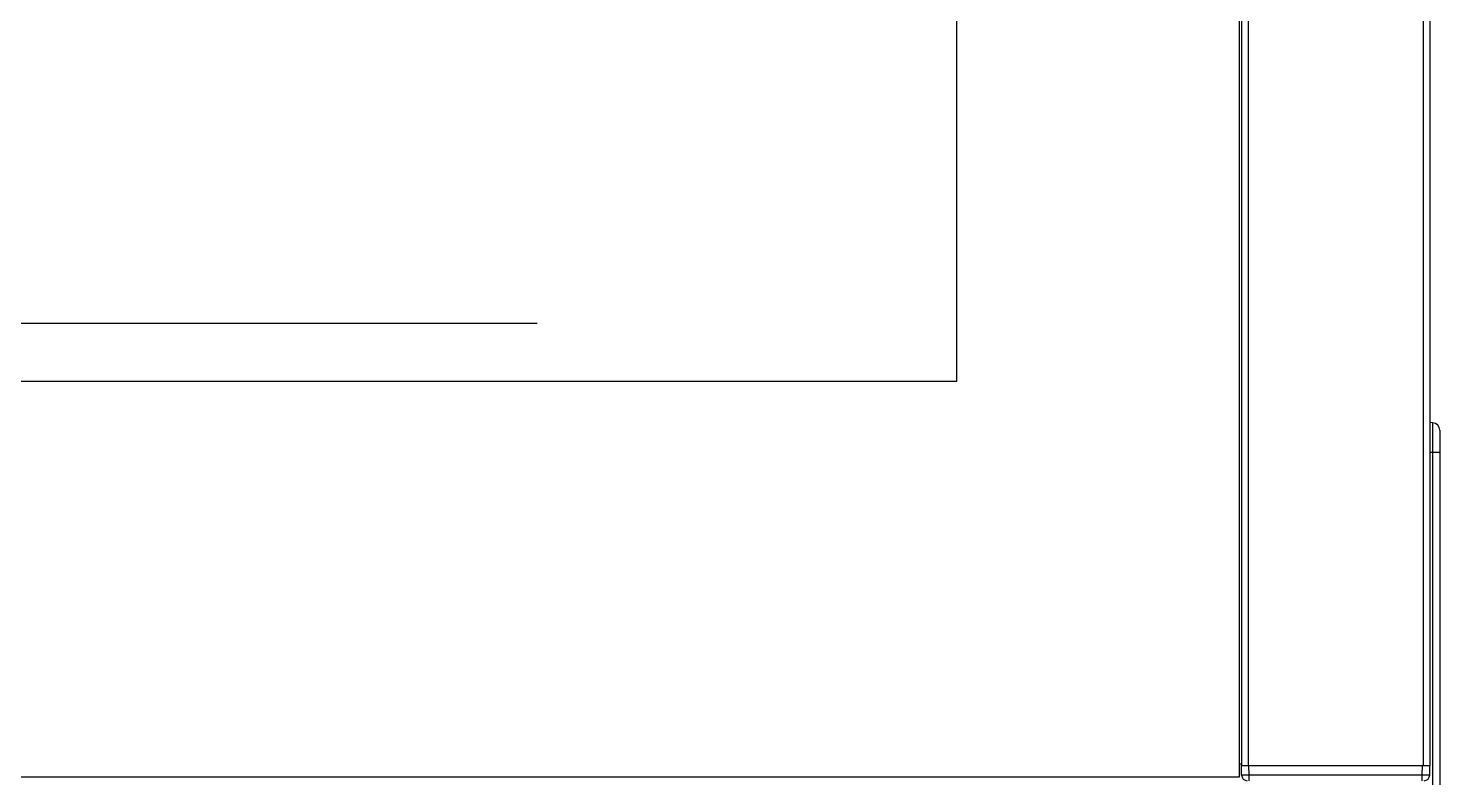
# Model space of a CAD drawing. Header units: millimetres. Extents: x -1538 to 3410, y -1646 to 2016.
# Drawn here: x 277.2 to 651.5, y -135.7 to 63.1 of the extents above; entities that cross this region are included whole.
import ezdxf

# ---------------------------------------------------------------- set-up
doc = ezdxf.new("R2010")
doc.units = ezdxf.units.MM
doc.header["$LTSCALE"] = 23.1
doc.layers.get('0').update_dxf_attribs({"linetype": 'CONTINUOUS'})

msp = doc.modelspace()

# ---------------------------------------------------------------- linework, layer by layer
at = {"linetype": 'Continuous'}
for p, q in [((598.43, -135.44), (598.43, 577.56)), ((598.93, 574.56), (598.93, -132.44)), ((600.73, 574.56), (600.73, -132.44)), ((647.13, 574.56), (647.13, -132.44)), ((648.93, 574.56), (648.93, -132.44)), ((523.43, -30.44), (523.43, 472.56)), ((-83.57, -30.44), (523.43, -30.44)), ((649.64, -41.5), (648.93, -41.46)), ((649.64, -41.5), (649.64, -196.39)), ((651.53, -43.5), (651.53, -194.39)), ((651.53, -49.44), (648.93, -49.44)), ((598.43, -131.94), (598.93, -131.94)), ((598.93, -132.44), (648.93, -132.44)), ((598.98, -134.97), (598.93, -132.44)), ((600.73, -132.44), (647.13, -132.44)), ((600.98, -134.97), (600.93, -132.44)), ((646.89, -134.97), (646.93, -132.44)), ((648.89, -134.97), (648.93, -132.44)), ((-158.57, -135.44), (598.43, -135.44)), ((646.89, -134.97), (600.98, -134.97)), ((600.98, -136.44), (600.98, -134.97)), ((646.89, -136.44), (646.89, -134.97))]:
    msp.add_line(p, q, dxfattribs=at)
at = {"color": 2, "linetype": 'Continuous'}
msp.add_line((22.13, -15.14), (412.13, -15.14), dxfattribs=at)
at = {"linetype": 'Continuous'}
for centre, radius, start, end in [((649.53, -43.5), 2, 0, 87), ((600.48, -134.94), 1.5, 181, 270), ((647.39, -134.94), 1.5, 270.001, 359)]:
    msp.add_arc(centre, radius, start, end, dxfattribs=at)
for points, knots in [([(600.98, -134.97), (600.85, -134.97), (600.59, -134.97), (600.22, -134.98), (599.88, -134.98), (599.62, -134.98), (599.44, -134.98), (599.32, -134.98), (599.22, -134.98), (599.14, -134.98), (599.07, -134.98), (599.03, -134.97), (599, -134.97), (598.99, -134.97), (598.98, -134.97), (598.98, -134.97), (598.98, -134.97)], [0, 0, 0, 0, 0.194958, 0.382569, 0.55535, 0.706844, 0.77272, 0.831166, 0.881611, 0.923561, 0.956641, 0.980502, 0.988908, 0.99495, 0.998625, 1, 1, 1, 1]), ([(648.89, -134.97), (648.89, -134.97), (648.89, -134.97), (648.88, -134.97), (648.87, -134.97), (648.84, -134.97), (648.8, -134.98), (648.73, -134.98), (648.65, -134.98), (648.55, -134.98), (648.43, -134.98), (648.25, -134.98), (647.99, -134.98), (647.65, -134.98), (647.28, -134.97), (647.02, -134.97), (646.89, -134.97)], [0, 0, 0, 0, 0.00137, 0.005044, 0.011087, 0.019495, 0.04336, 0.076441, 0.118389, 0.168834, 0.22728, 0.293156, 0.44465, 0.617431, 0.805042, 1, 1, 1, 1])]:
    msp.add_open_spline(points, degree=3, knots=knots, dxfattribs=at)

doc.saveas('drawing.dxf')
